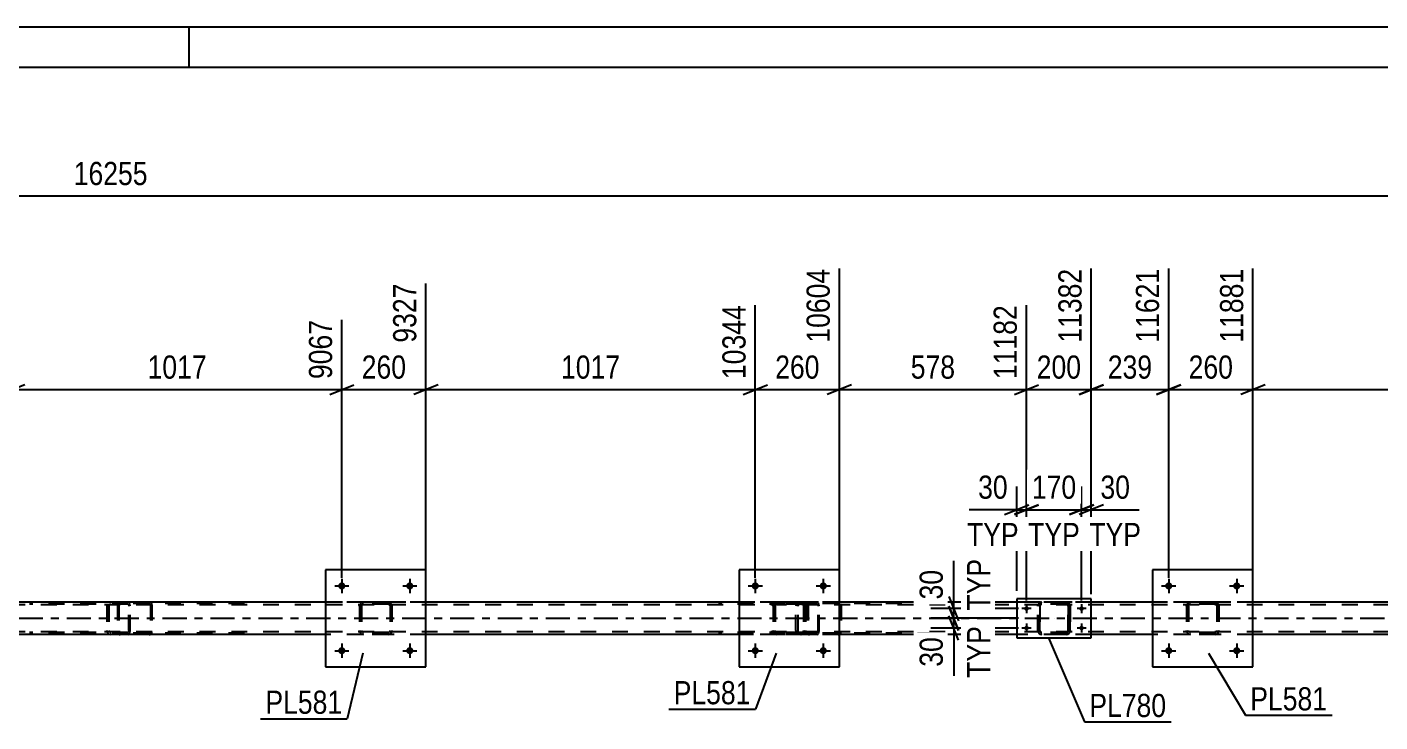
# Model space of a CAD drawing. Header units: millimetres. Extents: x -86 to 755, y -411 to 183.
# Drawn here: x 314.9 to 482, y 96.9 to 182.7 of the extents above; entities that cross this region are included whole.
import ezdxf

# ---------------------------------------------------------------- set-up
doc = ezdxf.new("R2010")
doc.units = ezdxf.units.MM
doc.linetypes.add('DXK_LINE_DOT2', pattern=[3.9198, 1.9599, -1.9599])
doc.linetypes.add('DXK_LINE_DOT3', pattern=[5.9187, 2.979, -0.9799, 0.9799, -0.9799])
doc.styles.add('Arial Narrow', font='ARIALN.TTF', dxfattribs={"height": 0.2})

# ---------------------------------------------------------------- blocks, each defined once
blk = doc.blocks.new('Unknown-814409269-1133')
at = {"color": 5, "linetype": 'Continuous'}
for p, q in [((754.89, 182.74), (-86.11, 182.74)), ((334.89, 177.74), (334.89, 182.74)), ((749.89, 177.74), (-81.11, 177.74))]:
    blk.add_line(p, q, dxfattribs=at)
blk = doc.blocks.new('Part-814409269-2536 - 2401')
at = {"color": 2, "linetype": 'Continuous'}
for p, q in [((415.23, 115.69), (402.83, 115.69)), ((402.83, 115.69), (402.83, 103.69)), ((415.23, 103.69), (415.23, 115.69)), ((402.83, 103.69), (415.23, 103.69))]:
    blk.add_line(p, q, dxfattribs=at)
blk = doc.blocks.new('Part-814409269-2537 - 2401')
at = {"color": 7, "linetype": 'DXK_LINE_DOT2'}
for p, q in [((407.03, 111.21), (407.07, 111.39)), ((407.07, 111.39), (407.03, 111.21)), ((407.03, 111.21), (407.03, 108.17)), ((407.27, 111.21), (407.29, 111.3)), ((407.27, 111.21), (407.27, 108.17)), ((407.29, 111.3), (407.34, 111.38)), ((407.33, 111.65), (407.51, 111.69)), ((407.51, 111.69), (407.33, 111.65)), ((407.34, 111.38), (407.42, 111.43)), ((407.42, 111.43), (407.51, 111.45)), ((410.55, 111.69), (407.51, 111.69)), ((410.55, 111.45), (407.51, 111.45)), ((410.55, 111.69), (410.73, 111.65)), ((410.73, 111.65), (410.55, 111.69)), ((410.55, 111.45), (410.64, 111.43)), ((410.64, 111.43), (410.72, 111.38)), ((410.72, 111.38), (410.77, 111.3)), ((410.77, 111.3), (410.79, 111.21)), ((410.79, 111.21), (410.79, 108.17)), ((410.99, 111.39), (411.03, 111.21)), ((411.03, 111.21), (410.99, 111.39)), ((411.03, 111.21), (411.03, 108.17)), ((407.07, 107.99), (407.03, 108.17)), ((407.03, 108.17), (407.07, 107.99)), ((407.29, 108.08), (407.27, 108.17)), ((407.34, 108), (407.29, 108.08)), ((407.51, 107.69), (407.33, 107.73)), ((407.33, 107.73), (407.51, 107.69)), ((407.42, 107.95), (407.34, 108)), ((407.51, 107.93), (407.42, 107.95)), ((410.55, 107.93), (407.51, 107.93)), ((410.55, 107.69), (407.51, 107.69)), ((410.64, 107.95), (410.55, 107.93)), ((410.73, 107.73), (410.55, 107.69)), ((410.55, 107.69), (410.73, 107.73)), ((410.72, 108), (410.64, 107.95)), ((410.77, 108.08), (410.72, 108)), ((410.79, 108.17), (410.77, 108.08)), ((411.03, 108.17), (410.99, 107.99)), ((410.99, 107.99), (411.03, 108.17))]:
    blk.add_line(p, q, dxfattribs=at)
at = {"color": 7, "linetype": 'DXK_LINE_DOT3'}
blk.add_line((409.03, 109.69), (409.03, 109.69), dxfattribs=at)
at = {"color": 7, "linetype": 'DXK_LINE_DOT2'}
for centre, start, end in [((407.51, 111.21), 112.5, 157.5), ((407.51, 111.21), 112.5, 157.5), ((410.55, 111.21), 22.5, 67.5), ((410.55, 111.21), 22.5, 67.5), ((407.51, 108.17), 202.5, 247.5), ((407.51, 108.17), 202.5, 247.5), ((410.55, 108.17), 292.5, 337.5), ((410.55, 108.17), 292.5, 337.5)]:
    blk.add_arc(centre, 0.48, start, end, dxfattribs=at)
blk = doc.blocks.new('Part-814409269-2633 - 2401')
at = {"color": 7, "linetype": 'DXK_LINE_DOT2'}
for p, q in [((327.32, 111.69), (315.16, 111.69)), ((327.32, 111.45), (315.16, 111.45)), ((324.75, 111.35), (324.72, 111.21)), ((324.72, 111.21), (324.72, 108.17)), ((324.76, 111.39), (324.75, 111.35)), ((324.98, 111.21), (324.99, 111.3)), ((324.98, 111.21), (324.98, 108.17)), ((324.99, 111.3), (325.05, 111.38)), ((325.23, 111.69), (325.03, 111.65)), ((325.05, 111.38), (325.13, 111.43)), ((325.13, 111.43), (325.23, 111.45)), ((326.04, 111.69), (326.04, 111.45)), ((327.42, 111.65), (327.32, 111.69)), ((327.32, 111.45), (327.37, 111.43)), ((327.37, 111.43), (327.41, 111.38)), ((327.41, 111.38), (327.44, 111.3)), ((327.51, 111.55), (327.42, 111.65)), ((327.44, 111.3), (327.45, 111.21)), ((327.45, 108.17), (327.45, 111.21)), ((327.57, 111.39), (327.51, 111.55)), ((327.59, 111.21), (327.57, 111.39)), ((327.59, 108.17), (327.59, 111.21)), ((327.32, 107.93), (315.16, 107.93)), ((327.32, 107.69), (315.16, 107.69)), ((324.72, 108.17), (324.74, 108.09)), ((324.74, 108.09), (324.76, 107.99)), ((324.99, 108.08), (324.98, 108.17)), ((325.05, 108), (324.99, 108.08)), ((325.03, 107.73), (325.23, 107.69)), ((325.13, 107.95), (325.05, 108)), ((325.23, 107.93), (325.13, 107.95)), ((326.04, 107.69), (326.04, 107.93)), ((327.37, 107.95), (327.32, 107.93)), ((327.32, 107.69), (327.42, 107.73)), ((327.41, 108), (327.37, 107.95)), ((327.44, 108.08), (327.41, 108)), ((327.42, 107.73), (327.51, 107.83)), ((327.45, 108.17), (327.44, 108.08)), ((327.51, 107.83), (327.57, 107.99)), ((327.57, 107.99), (327.59, 108.17))]:
    blk.add_line(p, q, dxfattribs=at)
blk.add_arc((325.21, 108.19), 0.492, 203.8494, 248.8059, dxfattribs=at)
blk = doc.blocks.new('Bolt-814409269-2441 - 2401')
at = {"linetype": 'Continuous'}
for points in [[(456.35, 105.69, -1), (455.47, 105.69, -1)], [(464.75, 105.69, -1), (463.87, 105.69, -1)]]:
    blk.add_hatch(color=1, dxfattribs=at).paths.add_polyline_path(points)
at = {"color": 1, "linetype": 'Continuous'}
for p, q in [((455.03, 105.69), (456.79, 105.69)), ((455.91, 106.57), (455.91, 104.81)), ((463.43, 105.69), (465.19, 105.69)), ((464.31, 106.57), (464.31, 104.81))]:
    blk.add_line(p, q, dxfattribs=at)
blk = doc.blocks.new('Bolt-814409269-2442 - 2401')
at = {"linetype": 'Continuous'}
for points in [[(354.19, 113.69, -1), (353.31, 113.69, -1)], [(362.59, 113.69, -1), (361.71, 113.69, -1)]]:
    blk.add_hatch(color=1, dxfattribs=at).paths.add_polyline_path(points)
at = {"color": 1, "linetype": 'Continuous'}
for p, q in [((352.87, 113.69), (354.63, 113.69)), ((353.75, 114.57), (353.75, 112.81)), ((361.27, 113.69), (363.03, 113.69)), ((362.15, 114.57), (362.15, 112.81))]:
    blk.add_line(p, q, dxfattribs=at)
blk = doc.blocks.new('Bolt-814409269-2443 - 2401')
at = {"linetype": 'Continuous'}
for points in [[(354.19, 105.69, -1), (353.31, 105.69, -1)], [(362.59, 105.69, -1), (361.71, 105.69, -1)]]:
    blk.add_hatch(color=1, dxfattribs=at).paths.add_polyline_path(points)
at = {"color": 1, "linetype": 'Continuous'}
for p, q in [((352.87, 105.69), (354.63, 105.69)), ((353.75, 106.57), (353.75, 104.81)), ((361.27, 105.69), (363.03, 105.69)), ((362.15, 106.57), (362.15, 104.81))]:
    blk.add_line(p, q, dxfattribs=at)
blk = doc.blocks.new('Part-814409269-2583 - 2401')
at = {"color": 7, "linetype": 'DXK_LINE_DOT2'}
for p, q in [((411.2, 111.49), (411.18, 111.37)), ((411.18, 111.37), (411.18, 108.01)), ((411.35, 111.37), (411.36, 111.43)), ((411.35, 111.37), (411.35, 108.01)), ((411.36, 111.43), (411.4, 111.48)), ((411.52, 111.69), (411.39, 111.67)), ((411.4, 111.48), (411.45, 111.52)), ((411.45, 111.52), (411.52, 111.53)), ((426.85, 111.69), (411.52, 111.69)), ((426.85, 111.53), (411.52, 111.53)), ((415.22, 111.67), (415.09, 111.69)), ((415.09, 111.53), (415.16, 111.52)), ((415.16, 111.52), (415.21, 111.48)), ((415.21, 111.48), (415.25, 111.43)), ((415.25, 111.43), (415.26, 111.37)), ((415.26, 111.37), (415.26, 108.01)), ((415.43, 111.37), (415.41, 111.49)), ((415.43, 111.37), (415.43, 108.01)), ((411.18, 108.01), (411.2, 107.89)), ((411.36, 107.95), (411.35, 108.01)), ((411.4, 107.9), (411.36, 107.95)), ((411.39, 107.71), (411.52, 107.69)), ((411.45, 107.86), (411.4, 107.9)), ((411.52, 107.85), (411.45, 107.86)), ((426.85, 107.85), (411.52, 107.85)), ((426.85, 107.69), (411.52, 107.69)), ((415.16, 107.86), (415.09, 107.85)), ((415.09, 107.69), (415.22, 107.71)), ((415.21, 107.9), (415.16, 107.86)), ((415.25, 107.95), (415.21, 107.9)), ((415.26, 108.01), (415.25, 107.95)), ((415.41, 107.89), (415.43, 108.01))]:
    blk.add_line(p, q, dxfattribs=at)
for centre, start, end in [((411.5, 111.36), 110.7583, 155.68), ((411.5, 108.02), 204.32, 249.2417), ((415.11, 108.02), 290.7583, 335.68)]:
    blk.add_arc(centre, 0.331, start, end, dxfattribs=at)
blk = doc.blocks.new('Bolt-814409269-2458 - 2401')
at = {"linetype": 'Continuous'}
for points in [[(405.27, 113.69, -1), (404.39, 113.69, -1)], [(413.67, 113.69, -1), (412.79, 113.69, -1)]]:
    blk.add_hatch(color=1, dxfattribs=at).paths.add_polyline_path(points)
at = {"color": 1, "linetype": 'Continuous'}
for p, q in [((403.95, 113.69), (405.71, 113.69)), ((404.83, 114.57), (404.83, 112.81)), ((412.35, 113.69), (414.11, 113.69)), ((413.23, 114.57), (413.23, 112.81))]:
    blk.add_line(p, q, dxfattribs=at)
blk = doc.blocks.new('Bolt-814409269-2459 - 2401')
at = {"linetype": 'Continuous'}
for points in [[(405.27, 105.69, -1), (404.39, 105.69, -1)], [(413.67, 105.69, -1), (412.79, 105.69, -1)]]:
    blk.add_hatch(color=1, dxfattribs=at).paths.add_polyline_path(points)
at = {"color": 1, "linetype": 'Continuous'}
for p, q in [((403.95, 105.69), (405.71, 105.69)), ((404.83, 106.57), (404.83, 104.81)), ((412.35, 105.69), (414.11, 105.69)), ((413.23, 106.57), (413.23, 104.81))]:
    blk.add_line(p, q, dxfattribs=at)
blk = doc.blocks.new('Bolt-814409269-2460 - 2401')
at = {"linetype": 'Continuous'}
for points in [[(456.35, 113.69, -1), (455.47, 113.69, -1)], [(464.75, 113.69, -1), (463.87, 113.69, -1)]]:
    blk.add_hatch(color=1, dxfattribs=at).paths.add_polyline_path(points)
at = {"color": 1, "linetype": 'Continuous'}
for p, q in [((455.03, 113.69), (456.79, 113.69)), ((455.91, 114.57), (455.91, 112.81)), ((463.43, 113.69), (465.19, 113.69)), ((464.31, 114.57), (464.31, 112.81))]:
    blk.add_line(p, q, dxfattribs=at)
blk = doc.blocks.new('Part-814409269-2542 - 2401')
at = {"color": 2, "linetype": 'Continuous'}
for p, q in [((364.15, 115.69), (351.75, 115.69)), ((351.75, 115.69), (351.75, 103.69)), ((364.15, 103.69), (364.15, 115.69)), ((351.75, 103.69), (364.15, 103.69))]:
    blk.add_line(p, q, dxfattribs=at)
blk = doc.blocks.new('Part-814409269-2543 - 2401')
at = {"color": 7, "linetype": 'DXK_LINE_DOT2'}
for p, q in [((355.95, 111.21), (355.99, 111.39)), ((355.99, 111.39), (355.95, 111.21)), ((355.95, 111.21), (355.95, 108.17)), ((356.19, 111.21), (356.21, 111.3)), ((356.19, 111.21), (356.19, 108.17)), ((356.21, 111.3), (356.26, 111.38)), ((356.25, 111.65), (356.43, 111.69)), ((356.43, 111.69), (356.25, 111.65)), ((356.26, 111.38), (356.34, 111.43)), ((356.34, 111.43), (356.43, 111.45)), ((359.47, 111.69), (356.43, 111.69)), ((359.47, 111.45), (356.43, 111.45)), ((359.47, 111.69), (359.65, 111.65)), ((359.65, 111.65), (359.47, 111.69)), ((359.47, 111.45), (359.56, 111.43)), ((359.56, 111.43), (359.64, 111.38)), ((359.64, 111.38), (359.69, 111.3)), ((359.69, 111.3), (359.71, 111.21)), ((359.71, 111.21), (359.71, 108.17)), ((359.91, 111.39), (359.95, 111.21)), ((359.95, 111.21), (359.91, 111.39)), ((359.95, 111.21), (359.95, 108.17)), ((355.99, 107.99), (355.95, 108.17)), ((355.95, 108.17), (355.99, 107.99)), ((356.21, 108.08), (356.19, 108.17)), ((356.26, 108), (356.21, 108.08)), ((356.43, 107.69), (356.25, 107.73)), ((356.25, 107.73), (356.43, 107.69)), ((356.34, 107.95), (356.26, 108)), ((356.43, 107.93), (356.34, 107.95)), ((359.47, 107.93), (356.43, 107.93)), ((359.47, 107.69), (356.43, 107.69)), ((359.56, 107.95), (359.47, 107.93)), ((359.65, 107.73), (359.47, 107.69)), ((359.47, 107.69), (359.65, 107.73)), ((359.64, 108), (359.56, 107.95)), ((359.69, 108.08), (359.64, 108)), ((359.71, 108.17), (359.69, 108.08)), ((359.95, 108.17), (359.91, 107.99)), ((359.91, 107.99), (359.95, 108.17))]:
    blk.add_line(p, q, dxfattribs=at)
at = {"color": 7, "linetype": 'DXK_LINE_DOT3'}
blk.add_line((357.95, 109.69), (357.95, 109.69), dxfattribs=at)
at = {"color": 7, "linetype": 'DXK_LINE_DOT2'}
for centre, start, end in [((356.43, 111.21), 112.5, 157.5), ((356.43, 111.21), 112.5, 157.5), ((359.47, 111.21), 22.5, 67.5), ((359.47, 111.21), 22.5, 67.5), ((356.43, 108.17), 202.5, 247.5), ((356.43, 108.17), 202.5, 247.5), ((359.47, 108.17), 292.5, 337.5), ((359.47, 108.17), 292.5, 337.5)]:
    blk.add_arc(centre, 0.48, start, end, dxfattribs=at)
blk = doc.blocks.new('Part-814409269-2501 - 2401')
at = {"color": 2, "linetype": 'Continuous'}
for p, q in [((446.34, 112.09), (437.14, 112.09)), ((437.14, 112.09), (437.14, 107.29)), ((446.34, 107.29), (446.34, 112.09)), ((437.14, 107.29), (446.34, 107.29))]:
    blk.add_line(p, q, dxfattribs=at)
blk = doc.blocks.new('Part-814409269-2502 - 2401')
at = {"color": 7, "linetype": 'DXK_LINE_DOT2'}
for p, q in [((439.74, 111.21), (439.78, 111.39)), ((439.78, 111.39), (439.74, 111.21)), ((439.74, 108.17), (439.74, 111.21)), ((439.74, 111.21), (439.74, 111.21)), ((439.74, 108.17), (439.74, 111.21)), ((439.98, 111.21), (440, 111.3)), ((440, 111.3), (439.98, 111.21)), ((439.98, 108.17), (439.98, 111.21)), ((439.98, 111.21), (439.98, 111.21)), ((439.98, 111.21), (439.98, 108.17)), ((440, 111.3), (440.05, 111.38)), ((440.05, 111.38), (440, 111.3)), ((440.04, 111.65), (440.22, 111.69)), ((440.22, 111.69), (440.04, 111.65)), ((440.05, 111.38), (440.13, 111.43)), ((440.13, 111.43), (440.05, 111.38)), ((440.13, 111.43), (440.22, 111.45)), ((440.22, 111.45), (440.13, 111.43)), ((443.26, 111.69), (440.22, 111.69)), ((443.26, 111.45), (440.22, 111.45)), ((443.26, 111.69), (443.45, 111.65)), ((443.45, 111.65), (443.26, 111.69)), ((443.26, 111.45), (443.35, 111.43)), ((443.35, 111.43), (443.26, 111.45)), ((443.35, 111.43), (443.43, 111.38)), ((443.43, 111.38), (443.35, 111.43)), ((443.43, 111.38), (443.48, 111.3)), ((443.48, 111.3), (443.43, 111.38)), ((443.48, 111.3), (443.5, 111.21)), ((443.5, 111.21), (443.48, 111.3)), ((443.5, 108.17), (443.5, 111.21)), ((443.5, 111.21), (443.5, 111.21)), ((443.5, 111.21), (443.5, 108.17)), ((443.71, 111.39), (443.74, 111.21)), ((443.74, 111.21), (443.71, 111.39)), ((443.74, 108.17), (443.74, 111.21)), ((443.74, 111.21), (443.74, 111.21)), ((443.74, 111.21), (443.74, 108.17)), ((439.74, 108.17), (439.74, 108.17)), ((439.78, 107.99), (439.74, 108.17)), ((439.74, 108.17), (439.78, 107.99)), ((439.98, 108.17), (439.98, 108.17)), ((440, 108.08), (439.98, 108.17)), ((439.98, 108.17), (440, 108.08)), ((440.05, 108), (440, 108.08)), ((440, 108.08), (440.05, 108)), ((440.22, 107.69), (440.04, 107.73)), ((440.04, 107.73), (440.22, 107.69)), ((440.13, 107.95), (440.05, 108)), ((440.05, 108), (440.13, 107.95)), ((440.22, 107.93), (440.13, 107.95)), ((440.13, 107.95), (440.22, 107.93)), ((443.26, 107.93), (440.22, 107.93)), ((443.26, 107.69), (440.22, 107.69)), ((443.35, 107.95), (443.26, 107.93)), ((443.26, 107.93), (443.35, 107.95)), ((443.45, 107.73), (443.26, 107.69)), ((443.26, 107.69), (443.45, 107.73)), ((443.43, 108), (443.35, 107.95)), ((443.35, 107.95), (443.43, 108)), ((443.48, 108.08), (443.43, 108)), ((443.43, 108), (443.48, 108.08)), ((443.5, 108.17), (443.48, 108.08)), ((443.48, 108.08), (443.5, 108.17)), ((443.5, 108.17), (443.5, 108.17)), ((443.74, 108.17), (443.71, 107.99)), ((443.71, 107.99), (443.74, 108.17)), ((443.74, 108.17), (443.74, 108.17))]:
    blk.add_line(p, q, dxfattribs=at)
at = {"color": 7, "linetype": 'DXK_LINE_DOT3'}
blk.add_line((441.74, 109.69), (441.74, 109.69), dxfattribs=at)
at = {"color": 7, "linetype": 'DXK_LINE_DOT2'}
for centre, start, end in [((440.22, 111.21), 112.5, 157.5), ((440.22, 111.21), 112.5, 157.5), ((443.26, 111.21), 22.5, 67.5), ((443.26, 111.21), 22.5, 67.5), ((440.22, 108.17), 202.5, 247.5), ((440.22, 108.17), 202.5, 247.5), ((443.26, 108.17), 292.5, 337.5), ((443.26, 108.17), 292.5, 337.5)]:
    blk.add_arc(centre, 0.48, start, end, dxfattribs=at)
blk = doc.blocks.new('Part-814409269-2573 - 2401')
at = {"color": 7, "linetype": 'DXK_LINE_DOT2'}
for p, q in [((639.97, 111.37), (35.67, 111.37)), ((639.97, 111.69), (59.78, 111.69)), ((364.15, 111.69), (351.75, 111.69)), ((415.23, 111.69), (402.83, 111.69)), ((446.34, 111.69), (437.14, 111.69)), ((466.31, 111.69), (453.91, 111.69)), ((639.97, 108.01), (35.67, 108.01)), ((364.15, 107.69), (351.75, 107.69)), ((415.23, 107.69), (402.83, 107.69)), ((446.34, 107.69), (437.14, 107.69)), ((466.31, 107.69), (453.91, 107.69))]:
    blk.add_line(p, q, dxfattribs=at)
at = {"color": 2, "linetype": 'Continuous'}
for p, q in [((351.75, 111.69), (313.07, 111.69)), ((402.83, 111.69), (364.15, 111.69)), ((437.14, 111.69), (415.23, 111.69)), ((453.91, 111.69), (446.34, 111.69)), ((504.99, 111.69), (466.31, 111.69)), ((351.75, 107.69), (313.07, 107.69)), ((402.83, 107.69), (364.15, 107.69)), ((437.14, 107.69), (415.23, 107.69)), ((453.91, 107.69), (446.34, 107.69)), ((504.99, 107.69), (466.31, 107.69))]:
    blk.add_line(p, q, dxfattribs=at)
at = {"color": 7, "linetype": 'DXK_LINE_DOT3'}
blk.add_line((35.67, 109.69), (639.97, 109.69), dxfattribs=at)
blk = doc.blocks.new('Bolt-814409269-2614 - 2401')
at = {"linetype": 'Continuous'}
for points in [[(438.34, 110.61, -1), (438.34, 111.17, -1)], [(445.14, 110.61, -1), (445.14, 111.17, -1)], [(438.34, 108.21, -1), (438.34, 108.77, -1)], [(445.14, 108.21, -1), (445.14, 108.77, -1)]]:
    blk.add_hatch(color=1, dxfattribs=at).paths.add_polyline_path(points)
at = {"color": 1, "linetype": 'Continuous'}
for p, q in [((438.9, 110.89), (437.78, 110.89)), ((438.34, 111.45), (438.34, 110.33)), ((445.7, 110.89), (444.58, 110.89)), ((445.14, 111.45), (445.14, 110.33)), ((438.34, 109.05), (438.34, 107.93)), ((445.14, 109.05), (445.14, 107.93)), ((438.9, 108.49), (437.78, 108.49)), ((445.7, 108.49), (444.58, 108.49))]:
    blk.add_line(p, q, dxfattribs=at)
blk = doc.blocks.new('Part-814409269-2629 - 2401')
at = {"color": 2, "linetype": 'Continuous'}
for p, q in [((466.31, 115.69), (453.91, 115.69)), ((453.91, 115.69), (453.91, 103.69)), ((466.31, 103.69), (466.31, 115.69)), ((453.91, 103.69), (466.31, 103.69))]:
    blk.add_line(p, q, dxfattribs=at)
blk = doc.blocks.new('Part-814409269-2630 - 2401')
at = {"color": 7, "linetype": 'DXK_LINE_DOT2'}
for p, q in [((458.11, 111.21), (458.15, 111.39)), ((458.15, 111.39), (458.11, 111.21)), ((458.11, 111.21), (458.11, 108.17)), ((458.35, 111.21), (458.37, 111.3)), ((458.35, 111.21), (458.35, 108.17)), ((458.37, 111.3), (458.42, 111.38)), ((458.41, 111.65), (458.59, 111.69)), ((458.59, 111.69), (458.41, 111.65)), ((458.42, 111.38), (458.5, 111.43)), ((458.5, 111.43), (458.59, 111.45)), ((461.63, 111.69), (458.59, 111.69)), ((461.63, 111.45), (458.59, 111.45)), ((461.63, 111.69), (461.81, 111.65)), ((461.81, 111.65), (461.63, 111.69)), ((461.63, 111.45), (461.72, 111.43)), ((461.72, 111.43), (461.8, 111.38)), ((461.8, 111.38), (461.85, 111.3)), ((461.85, 111.3), (461.87, 111.21)), ((461.87, 111.21), (461.87, 108.17)), ((462.07, 111.39), (462.11, 111.21)), ((462.11, 111.21), (462.07, 111.39)), ((462.11, 111.21), (462.11, 108.17)), ((458.15, 107.99), (458.11, 108.17)), ((458.11, 108.17), (458.15, 107.99)), ((458.37, 108.08), (458.35, 108.17)), ((458.42, 108), (458.37, 108.08)), ((458.59, 107.69), (458.41, 107.73)), ((458.41, 107.73), (458.59, 107.69)), ((458.5, 107.95), (458.42, 108)), ((458.59, 107.93), (458.5, 107.95)), ((461.63, 107.93), (458.59, 107.93)), ((461.63, 107.69), (458.59, 107.69)), ((461.72, 107.95), (461.63, 107.93)), ((461.81, 107.73), (461.63, 107.69)), ((461.63, 107.69), (461.81, 107.73)), ((461.8, 108), (461.72, 107.95)), ((461.85, 108.08), (461.8, 108)), ((461.87, 108.17), (461.85, 108.08)), ((462.11, 108.17), (462.07, 107.99)), ((462.07, 107.99), (462.11, 108.17))]:
    blk.add_line(p, q, dxfattribs=at)
at = {"color": 7, "linetype": 'DXK_LINE_DOT3'}
blk.add_line((460.11, 109.69), (460.11, 109.69), dxfattribs=at)
at = {"color": 7, "linetype": 'DXK_LINE_DOT2'}
for centre, start, end in [((458.59, 111.21), 112.5, 157.5), ((458.59, 111.21), 112.5, 157.5), ((461.63, 111.21), 22.5, 67.5), ((461.63, 111.21), 22.5, 67.5), ((458.59, 108.17), 202.5, 247.5), ((458.59, 108.17), 202.5, 247.5), ((461.63, 108.17), 292.5, 337.5), ((461.63, 108.17), 292.5, 337.5)]:
    blk.add_arc(centre, 0.48, start, end, dxfattribs=at)
blk = doc.blocks.new('Part-814409269-2632 - 2401')
at = {"color": 7, "linetype": 'DXK_LINE_DOT2'}
for p, q in [((412.45, 111.69), (400.3, 111.69)), ((412.45, 111.45), (400.3, 111.45)), ((409.89, 111.35), (409.86, 111.21)), ((409.86, 108.17), (409.86, 111.21)), ((409.9, 111.39), (409.89, 111.35)), ((410.11, 111.21), (410.13, 111.3)), ((410.11, 108.17), (410.11, 111.21)), ((410.13, 111.3), (410.18, 111.38)), ((410.36, 111.69), (410.17, 111.65)), ((410.18, 111.38), (410.26, 111.43)), ((410.26, 111.43), (410.36, 111.45)), ((411.18, 111.69), (411.18, 111.45)), ((412.56, 111.65), (412.45, 111.69)), ((412.45, 111.45), (412.5, 111.43)), ((412.5, 111.43), (412.55, 111.38)), ((412.55, 111.38), (412.58, 111.3)), ((412.64, 111.55), (412.56, 111.65)), ((412.58, 111.3), (412.59, 111.21)), ((412.59, 108.17), (412.59, 111.21)), ((412.7, 111.39), (412.64, 111.55)), ((412.72, 111.21), (412.7, 111.39)), ((412.72, 108.17), (412.72, 111.21)), ((412.45, 107.93), (400.3, 107.93)), ((412.45, 107.69), (400.3, 107.69)), ((409.86, 108.17), (409.9, 107.99)), ((410.13, 108.08), (410.11, 108.17)), ((410.18, 108), (410.13, 108.08)), ((410.17, 107.73), (410.36, 107.69)), ((410.26, 107.95), (410.18, 108)), ((410.36, 107.93), (410.26, 107.95)), ((411.18, 107.69), (411.18, 107.93)), ((412.5, 107.95), (412.45, 107.93)), ((412.45, 107.69), (412.56, 107.73)), ((412.55, 108), (412.5, 107.95)), ((412.58, 108.08), (412.55, 108)), ((412.56, 107.73), (412.64, 107.83)), ((412.59, 108.17), (412.58, 108.08)), ((412.64, 107.83), (412.7, 107.99)), ((412.7, 107.99), (412.72, 108.17))]:
    blk.add_line(p, q, dxfattribs=at)
for centre, start, end in [((410.35, 111.19), 111.1941, 156.1506), ((410.35, 108.19), 203.8494, 248.8059)]:
    blk.add_arc(centre, 0.492, start, end, dxfattribs=at)
blk = doc.blocks.new('Part-814409269-2652 - 2401')
at = {"color": 7, "linetype": 'DXK_LINE_DOT2'}
for p, q in [((326.07, 111.49), (326.04, 111.37)), ((326.04, 111.37), (326.04, 108.01)), ((326.21, 111.37), (326.22, 111.43)), ((326.21, 111.37), (326.21, 108.01)), ((326.22, 111.43), (326.26, 111.48)), ((326.38, 111.69), (326.25, 111.67)), ((326.26, 111.48), (326.29, 111.5)), ((326.29, 111.5), (326.32, 111.52)), ((326.32, 111.52), (326.38, 111.53)), ((341.71, 111.69), (326.38, 111.69)), ((341.71, 111.53), (326.38, 111.53)), ((330.09, 111.67), (329.96, 111.69)), ((329.96, 111.53), (330.02, 111.52)), ((330.02, 111.52), (330.08, 111.48)), ((330.08, 111.48), (330.12, 111.43)), ((330.12, 111.43), (330.13, 111.37)), ((330.13, 111.37), (330.13, 108.01)), ((330.3, 111.37), (330.27, 111.49)), ((330.3, 111.37), (330.3, 108.01)), ((326.04, 108.01), (326.07, 107.89)), ((326.22, 107.95), (326.21, 108.01)), ((326.26, 107.9), (326.22, 107.95)), ((326.25, 107.71), (326.38, 107.69)), ((326.26, 107.9), (326.29, 107.88)), ((326.29, 107.88), (326.32, 107.86)), ((326.32, 107.86), (326.38, 107.85)), ((341.71, 107.85), (326.38, 107.85)), ((341.71, 107.69), (326.38, 107.69)), ((330.02, 107.86), (329.96, 107.85)), ((329.96, 107.69), (330.09, 107.71)), ((330.08, 107.9), (330.02, 107.86)), ((330.12, 107.95), (330.08, 107.9)), ((330.13, 108.01), (330.12, 107.95)), ((330.27, 107.89), (330.3, 108.01))]:
    blk.add_line(p, q, dxfattribs=at)
for centre, start, end in [((329.97, 111.36), 24.32, 69.2417), ((326.37, 108.02), 204.32, 249.2417), ((329.97, 108.02), 290.7583, 335.68)]:
    blk.add_arc(centre, 0.331, start, end, dxfattribs=at)
blk = doc.blocks.new('StraightDimension-814409269-3457 - 2401')
at = {"color": 7, "linetype": 'Continuous'}
blk.add_line((9.8, 161.87), (640.61, 161.87), dxfattribs=at)
at = {"color": 0}
blk.add_wipeout([(330.37, 162.62), (330.37, 166.82), (320.03, 166.82), (320.03, 162.62)], dxfattribs=at)
at = {"color": 3, "style": 'Arial Narrow'}
blk.add_text('16255', height=2.863, dxfattribs=at).set_placement((320.63, 163.22))
blk = doc.blocks.new('StraightDimension-814409269-15132 - 2401')
at = {"color": 7, "linetype": 'Continuous'}
for p, q in [((437.14, 113.09), (437.14, 125.96)), ((438.34, 111.89), (438.34, 125.96)), ((435.64, 122.51), (438.64, 123.71)), ((439.84, 123.71), (436.84, 122.51)), ((437.14, 123.11), (438.34, 123.11))]:
    blk.add_line(p, q, dxfattribs=at)
at = {"color": 0}
blk.add_wipeout([(436.62, 123.86), (436.62, 128.06), (431.76, 128.06), (431.76, 123.86)], dxfattribs=at)
at = {"color": 0, "linetype": 'Continuous'}
blk.add_wipeout([(437.98, 118.01), (437.98, 122.21), (430.39, 122.21), (430.39, 118.01)], dxfattribs=at)
at = {"color": 7, "linetype": 'Continuous'}
blk.add_line((437.14, 123.11), (431.24, 123.11), dxfattribs=at)
blk.add_line((437.14, 123.11), (431.24, 123.11), dxfattribs=at)
at = {"color": 3, "style": 'Arial Narrow'}
blk.add_text('30', height=2.863, dxfattribs=at).set_placement((432.36, 124.46))
at = {"color": 3, "linetype": 'Continuous', "style": 'Arial Narrow'}
blk.add_text('TYP', height=2.863, dxfattribs=at).set_placement((430.99, 118.61))
blk = doc.blocks.new('StraightDimension-814409269-15104 - 2401')
at = {"color": 7, "linetype": 'Continuous'}
for p, q in [((428.75, 112.39), (429.95, 109.39)), ((437.34, 110.89), (426.5, 110.89)), ((429.95, 108.19), (428.75, 111.19)), ((429.35, 109.69), (429.35, 110.89)), ((437.34, 109.69), (426.5, 109.69))]:
    blk.add_line(p, q, dxfattribs=at)
at = {"color": 0, "linetype": 'Continuous'}
blk.add_wipeout([(434.45, 117.64), (430.25, 117.64), (430.25, 110.05), (434.45, 110.05)], dxfattribs=at)
at = {"color": 0}
blk.add_wipeout([(428.6, 116.27), (424.4, 116.27), (424.4, 111.42), (428.6, 111.42)], dxfattribs=at)
at = {"color": 7, "linetype": 'Continuous'}
blk.add_line((429.35, 110.89), (429.35, 116.8), dxfattribs=at)
blk.add_line((429.35, 110.89), (429.35, 116.8), dxfattribs=at)
at = {"color": 3, "style": 'Arial Narrow'}
blk.add_text('30', height=2.863, rotation=90.0002, dxfattribs=at).set_placement((428, 112.02))
at = {"color": 3, "linetype": 'Continuous', "style": 'Arial Narrow'}
blk.add_text('TYP', height=2.863, rotation=90.0002, dxfattribs=at).set_placement((433.85, 110.65))
blk = doc.blocks.new('StraightDimension-814409269-11796 - 2401')
at = {"color": 7, "linetype": 'Continuous'}
for p, q in [((466.31, 112.69), (466.31, 152.9)), ((506.99, 114.69), (506.99, 148.4)), ((467.81, 138.55), (464.81, 137.35)), ((466.31, 137.95), (506.99, 137.95)), ((505.49, 137.35), (508.49, 138.55))]:
    blk.add_line(p, q, dxfattribs=at)
at = {"color": 0, "linetype": 'Continuous'}
blk.add_wipeout([(506.39, 149), (502.19, 149), (502.19, 138.65), (506.39, 138.65)], dxfattribs=at)
at = {"color": 0}
blk.add_wipeout([(490.91, 138.7), (490.91, 142.9), (482.39, 142.9), (482.39, 138.7)], dxfattribs=at)
at = {"color": 3, "linetype": 'Continuous', "style": 'Arial Narrow'}
blk.add_text('12898', height=2.863, rotation=90.0002, dxfattribs=at).set_placement((505.79, 139.25))
at = {"color": 3, "style": 'Arial Narrow'}
blk.add_text('1017', height=2.863, dxfattribs=at).set_placement((482.99, 139.3))
blk = doc.blocks.new('StraightDimension-814409269-11797 - 2401')
at = {"color": 7, "linetype": 'Continuous'}
for p, q in [((455.91, 114.69), (455.91, 152.9)), ((466.31, 112.69), (466.31, 152.9)), ((454.41, 137.35), (457.41, 138.55)), ((455.91, 137.95), (466.31, 137.95)), ((467.81, 138.55), (464.81, 137.35))]:
    blk.add_line(p, q, dxfattribs=at)
at = {"color": 0}
blk.add_wipeout([(464.45, 138.7), (464.45, 142.9), (457.77, 142.9), (457.77, 138.7)], dxfattribs=at)
at = {"color": 3, "style": 'Arial Narrow'}
blk.add_text('260', height=2.863, dxfattribs=at).set_placement((458.37, 139.3))
at = {"color": 0, "linetype": 'Continuous'}
blk.add_wipeout([(465.71, 153.5), (461.51, 153.5), (461.51, 143.15), (465.71, 143.15)], dxfattribs=at)
at = {"color": 3, "linetype": 'Continuous', "style": 'Arial Narrow'}
blk.add_text('11881', height=2.863, rotation=90.0002, dxfattribs=at).set_placement((465.11, 143.75))
blk = doc.blocks.new('StraightDimension-814409269-11798 - 2401')
at = {"color": 7, "linetype": 'Continuous'}
for p, q in [((446.34, 112.69), (446.34, 152.9)), ((455.91, 114.69), (455.91, 152.9)), ((444.84, 137.35), (447.84, 138.55)), ((446.34, 137.95), (455.91, 137.95)), ((457.41, 138.55), (454.41, 137.35))]:
    blk.add_line(p, q, dxfattribs=at)
at = {"color": 0}
blk.add_wipeout([(454.47, 138.7), (454.47, 142.9), (447.78, 142.9), (447.78, 138.7)], dxfattribs=at)
at = {"color": 3, "style": 'Arial Narrow'}
blk.add_text('239', height=2.863, dxfattribs=at).set_placement((448.38, 139.3))
at = {"color": 0, "linetype": 'Continuous'}
blk.add_wipeout([(455.31, 153.5), (451.11, 153.5), (451.11, 143.15), (455.31, 143.15)], dxfattribs=at)
at = {"color": 3, "linetype": 'Continuous', "style": 'Arial Narrow'}
blk.add_text('11621', height=2.863, rotation=90.0002, dxfattribs=at).set_placement((454.71, 143.75))
blk = doc.blocks.new('StraightDimension-814409269-11799 - 2401')
at = {"color": 7, "linetype": 'Continuous'}
for p, q in [((446.34, 112.69), (446.34, 152.9)), ((438.34, 111.89), (438.34, 148.4)), ((436.84, 137.35), (439.84, 138.55)), ((438.34, 137.95), (446.34, 137.95)), ((447.84, 138.55), (444.84, 137.35))]:
    blk.add_line(p, q, dxfattribs=at)
at = {"color": 0}
blk.add_wipeout([(445.68, 138.7), (445.68, 142.9), (439, 142.9), (439, 138.7)], dxfattribs=at)
at = {"color": 3, "style": 'Arial Narrow'}
blk.add_text('200', height=2.863, dxfattribs=at).set_placement((439.6, 139.3))
at = {"color": 0, "linetype": 'Continuous'}
blk.add_wipeout([(445.74, 153.5), (441.54, 153.5), (441.54, 143.15), (445.74, 143.15)], dxfattribs=at)
at = {"color": 3, "linetype": 'Continuous', "style": 'Arial Narrow'}
blk.add_text('11382', height=2.863, rotation=90.0002, dxfattribs=at).set_placement((445.14, 143.75))
blk = doc.blocks.new('StraightDimension-814409269-11800 - 2401')
at = {"color": 7, "linetype": 'Continuous'}
for p, q in [((415.23, 112.69), (415.23, 152.9)), ((438.34, 111.89), (438.34, 148.4)), ((416.73, 138.55), (413.73, 137.35)), ((415.23, 137.95), (438.34, 137.95)), ((436.84, 137.35), (439.84, 138.55))]:
    blk.add_line(p, q, dxfattribs=at)
at = {"color": 0, "linetype": 'Continuous'}
blk.add_wipeout([(437.74, 149), (433.54, 149), (433.54, 138.65), (437.74, 138.65)], dxfattribs=at)
at = {"color": 0}
blk.add_wipeout([(430.13, 138.7), (430.13, 142.9), (423.44, 142.9), (423.44, 138.7)], dxfattribs=at)
at = {"color": 3, "linetype": 'Continuous', "style": 'Arial Narrow'}
blk.add_text('11182', height=2.863, rotation=90.0002, dxfattribs=at).set_placement((437.14, 139.25))
at = {"color": 3, "style": 'Arial Narrow'}
blk.add_text('578', height=2.863, dxfattribs=at).set_placement((424.04, 139.3))
blk = doc.blocks.new('StraightDimension-814409269-11801 - 2401')
at = {"color": 7, "linetype": 'Continuous'}
for p, q in [((415.23, 112.69), (415.23, 152.9)), ((404.83, 114.69), (404.83, 148.4)), ((403.33, 137.35), (406.33, 138.55)), ((404.83, 137.95), (415.23, 137.95)), ((416.73, 138.55), (413.73, 137.35))]:
    blk.add_line(p, q, dxfattribs=at)
at = {"color": 0}
blk.add_wipeout([(413.37, 138.7), (413.37, 142.9), (406.69, 142.9), (406.69, 138.7)], dxfattribs=at)
at = {"color": 3, "style": 'Arial Narrow'}
blk.add_text('260', height=2.863, dxfattribs=at).set_placement((407.29, 139.3))
at = {"color": 0, "linetype": 'Continuous'}
blk.add_wipeout([(414.63, 153.5), (410.43, 153.5), (410.43, 143.15), (414.63, 143.15)], dxfattribs=at)
at = {"color": 3, "linetype": 'Continuous', "style": 'Arial Narrow'}
blk.add_text('10604', height=2.863, rotation=90.0002, dxfattribs=at).set_placement((414.03, 143.75))
blk = doc.blocks.new('StraightDimension-814409269-11802 - 2401')
at = {"color": 7, "linetype": 'Continuous'}
for p, q in [((364.15, 112.69), (364.15, 151.07)), ((404.83, 114.69), (404.83, 148.4)), ((365.65, 138.55), (362.65, 137.35)), ((364.15, 137.95), (404.83, 137.95)), ((403.33, 137.35), (406.33, 138.55))]:
    blk.add_line(p, q, dxfattribs=at)
at = {"color": 0, "linetype": 'Continuous'}
blk.add_wipeout([(404.23, 149), (400.03, 149), (400.03, 138.65), (404.23, 138.65)], dxfattribs=at)
at = {"color": 0}
blk.add_wipeout([(388.75, 138.7), (388.75, 142.9), (380.23, 142.9), (380.23, 138.7)], dxfattribs=at)
at = {"color": 3, "linetype": 'Continuous', "style": 'Arial Narrow'}
blk.add_text('10344', height=2.863, rotation=90.0002, dxfattribs=at).set_placement((403.63, 139.25))
at = {"color": 3, "style": 'Arial Narrow'}
blk.add_text('1017', height=2.863, dxfattribs=at).set_placement((380.83, 139.3))
blk = doc.blocks.new('StraightDimension-814409269-11803 - 2401')
at = {"color": 7, "linetype": 'Continuous'}
for p, q in [((364.15, 112.69), (364.15, 151.07)), ((353.75, 114.69), (353.75, 146.57)), ((352.25, 137.35), (355.25, 138.55)), ((353.75, 137.95), (364.15, 137.95)), ((365.65, 138.55), (362.65, 137.35))]:
    blk.add_line(p, q, dxfattribs=at)
at = {"color": 0}
blk.add_wipeout([(362.29, 138.7), (362.29, 142.9), (355.61, 142.9), (355.61, 138.7)], dxfattribs=at)
at = {"color": 3, "style": 'Arial Narrow'}
blk.add_text('260', height=2.863, dxfattribs=at).set_placement((356.21, 139.3))
at = {"color": 0, "linetype": 'Continuous'}
blk.add_wipeout([(363.55, 151.67), (359.35, 151.67), (359.35, 143.15), (363.55, 143.15)], dxfattribs=at)
at = {"color": 3, "linetype": 'Continuous', "style": 'Arial Narrow'}
blk.add_text('9327', height=2.863, rotation=90.0002, dxfattribs=at).set_placement((362.95, 143.75))
blk = doc.blocks.new('StraightDimension-814409269-11804 - 2401')
at = {"color": 7, "linetype": 'Continuous'}
for p, q in [((313.07, 112.69), (313.07, 151.07)), ((353.75, 114.69), (353.75, 146.57)), ((314.57, 138.55), (311.57, 137.35)), ((313.07, 137.95), (353.75, 137.95)), ((352.25, 137.35), (355.25, 138.55))]:
    blk.add_line(p, q, dxfattribs=at)
at = {"color": 0, "linetype": 'Continuous'}
blk.add_wipeout([(353.15, 147.17), (348.95, 147.17), (348.95, 138.65), (353.15, 138.65)], dxfattribs=at)
at = {"color": 0}
blk.add_wipeout([(337.66, 138.7), (337.66, 142.9), (329.15, 142.9), (329.15, 138.7)], dxfattribs=at)
at = {"color": 3, "linetype": 'Continuous', "style": 'Arial Narrow'}
blk.add_text('9067', height=2.863, rotation=90.0002, dxfattribs=at).set_placement((352.55, 139.25))
at = {"color": 3, "style": 'Arial Narrow'}
blk.add_text('1017', height=2.863, dxfattribs=at).set_placement((329.75, 139.3))
blk = doc.blocks.new('StraightDimension-814409269-15105 - 2401')
at = {"color": 7, "linetype": 'Continuous'}
for p, q in [((428.75, 111.19), (429.95, 108.19)), ((437.34, 109.69), (426.5, 109.69)), ((429.95, 106.99), (428.75, 109.99)), ((429.35, 108.49), (429.35, 109.69)), ((437.34, 108.49), (426.5, 108.49))]:
    blk.add_line(p, q, dxfattribs=at)
at = {"color": 0, "linetype": 'Continuous'}
blk.add_wipeout([(434.45, 109.33), (430.25, 109.33), (430.25, 101.74), (434.45, 101.74)], dxfattribs=at)
at = {"color": 0}
blk.add_wipeout([(428.6, 107.97), (424.4, 107.97), (424.4, 103.11), (428.6, 103.11)], dxfattribs=at)
at = {"color": 7, "linetype": 'Continuous'}
blk.add_line((429.35, 108.49), (429.35, 102.58), dxfattribs=at)
blk.add_line((429.35, 108.49), (429.35, 102.58), dxfattribs=at)
at = {"color": 3, "style": 'Arial Narrow'}
blk.add_text('30', height=2.863, rotation=90.0002, dxfattribs=at).set_placement((428, 103.71))
at = {"color": 3, "linetype": 'Continuous', "style": 'Arial Narrow'}
blk.add_text('TYP', height=2.863, rotation=90.0002, dxfattribs=at).set_placement((433.85, 102.34))
blk = doc.blocks.new('StraightDimension-814409269-15130 - 2401')
at = {"color": 7, "linetype": 'Continuous'}
for p, q in [((445.14, 111.89), (445.14, 125.96)), ((446.34, 113.09), (446.34, 125.96)), ((443.64, 122.51), (446.64, 123.71)), ((447.84, 123.71), (444.84, 122.51)), ((445.14, 123.11), (446.34, 123.11))]:
    blk.add_line(p, q, dxfattribs=at)
at = {"color": 0}
blk.add_wipeout([(451.72, 123.86), (451.72, 128.06), (446.87, 128.06), (446.87, 123.86)], dxfattribs=at)
at = {"color": 0, "linetype": 'Continuous'}
blk.add_wipeout([(453.09, 118.01), (453.09, 122.21), (445.5, 122.21), (445.5, 118.01)], dxfattribs=at)
at = {"color": 7, "linetype": 'Continuous'}
blk.add_line((446.34, 123.11), (452.25, 123.11), dxfattribs=at)
blk.add_line((446.34, 123.11), (452.25, 123.11), dxfattribs=at)
at = {"color": 3, "style": 'Arial Narrow'}
blk.add_text('30', height=2.863, dxfattribs=at).set_placement((447.47, 124.46))
at = {"color": 3, "linetype": 'Continuous', "style": 'Arial Narrow'}
blk.add_text('TYP', height=2.863, dxfattribs=at).set_placement((446.1, 118.61))
blk = doc.blocks.new('StraightDimension-814409269-15131 - 2401')
at = {"color": 7, "linetype": 'Continuous'}
for p, q in [((438.34, 111.89), (438.34, 125.96)), ((445.14, 111.89), (445.14, 125.96)), ((436.84, 122.51), (439.84, 123.71)), ((446.64, 123.71), (443.64, 122.51)), ((438.34, 123.11), (445.14, 123.11))]:
    blk.add_line(p, q, dxfattribs=at)
at = {"color": 0}
blk.add_wipeout([(445.08, 123.86), (445.08, 128.06), (438.4, 128.06), (438.4, 123.86)], dxfattribs=at)
at = {"color": 0, "linetype": 'Continuous'}
blk.add_wipeout([(445.54, 118.01), (445.54, 122.21), (437.95, 122.21), (437.95, 118.01)], dxfattribs=at)
at = {"color": 3, "style": 'Arial Narrow'}
blk.add_text('170', height=2.863, dxfattribs=at).set_placement((439, 124.46))
at = {"color": 3, "linetype": 'Continuous', "style": 'Arial Narrow'}
blk.add_text('TYP', height=2.863, dxfattribs=at).set_placement((438.55, 118.61))
blk = doc.blocks.new('Mark-814409269-2532 - 2401')
at = {"color": 0}
blk.add_wipeout([(404.25, 99.07), (404.25, 102.07), (394.75, 102.07), (394.75, 99.07)], dxfattribs=at)
blk.add_wipeout([(404.25, 99.07), (404.25, 102.07), (394.75, 102.07), (394.75, 99.07)], dxfattribs=at)
at = {"color": 30, "linetype": 'Continuous'}
for p in [(407.43, 105.4), (394.15, 98.47)]:
    blk.add_line(p, (404.85, 98.47), dxfattribs=at)
at = {"color": 3, "style": 'Arial Narrow'}
blk.add_text('PL581', height=2.863, dxfattribs=at).set_placement((394.75, 99.07))
blk = doc.blocks.new('Mark-814409269-2538 - 2401')
at = {"color": 0}
blk.add_wipeout([(353.82, 97.89), (353.82, 100.89), (344.31, 100.89), (344.31, 97.89)], dxfattribs=at)
blk.add_wipeout([(353.82, 97.89), (353.82, 100.89), (344.31, 100.89), (344.31, 97.89)], dxfattribs=at)
at = {"color": 30, "linetype": 'Continuous'}
for p in [(356.35, 105.4), (343.71, 97.29)]:
    blk.add_line(p, (354.42, 97.29), dxfattribs=at)
at = {"color": 3, "style": 'Arial Narrow'}
blk.add_text('PL581', height=2.863, dxfattribs=at).set_placement((344.31, 97.89))
blk = doc.blocks.new('Mark-814409269-2497 - 2401')
at = {"color": 0}
blk.add_wipeout([(455.61, 97.49), (455.61, 100.49), (446.1, 100.49), (446.1, 97.49)], dxfattribs=at)
blk.add_wipeout([(455.61, 97.49), (455.61, 100.49), (446.1, 100.49), (446.1, 97.49)], dxfattribs=at)
at = {"color": 30, "linetype": 'Continuous'}
for p, q in [((441.05, 107.29), (445.5, 96.89)), ((445.5, 96.89), (456.21, 96.89))]:
    blk.add_line(p, q, dxfattribs=at)
at = {"color": 3, "style": 'Arial Narrow'}
blk.add_text('PL780', height=2.863, dxfattribs=at).set_placement((446.1, 97.49))
blk = doc.blocks.new('Mark-814409269-2625 - 2401')
at = {"color": 0}
blk.add_wipeout([(475.49, 98.31), (475.49, 101.31), (465.98, 101.31), (465.98, 98.31)], dxfattribs=at)
blk.add_wipeout([(475.49, 98.31), (475.49, 101.31), (465.98, 101.31), (465.98, 98.31)], dxfattribs=at)
at = {"color": 30, "linetype": 'Continuous'}
for p, q in [((460.81, 105.4), (465.38, 97.71)), ((465.38, 97.71), (476.09, 97.71))]:
    blk.add_line(p, q, dxfattribs=at)
at = {"color": 3, "style": 'Arial Narrow'}
blk.add_text('PL581', height=2.863, dxfattribs=at).set_placement((465.98, 98.31))

msp = doc.modelspace()

# ---------------------------------------------------------------- block references
for name in ['Unknown-814409269-1133', 'Part-814409269-2542 - 2401', 'Part-814409269-2536 - 2401', 'Part-814409269-2629 - 2401', 'Bolt-814409269-2442 - 2401', 'Bolt-814409269-2458 - 2401', 'Bolt-814409269-2460 - 2401', 'Part-814409269-2573 - 2401', 'Part-814409269-2501 - 2401', 'Part-814409269-2633 - 2401', 'Part-814409269-2652 - 2401', 'Part-814409269-2543 - 2401', 'Part-814409269-2632 - 2401', 'Part-814409269-2537 - 2401', 'Part-814409269-2583 - 2401', 'Bolt-814409269-2614 - 2401', 'Part-814409269-2502 - 2401', 'Part-814409269-2630 - 2401', 'Bolt-814409269-2443 - 2401', 'Bolt-814409269-2459 - 2401', 'Bolt-814409269-2441 - 2401']:
    msp.add_blockref(name, (0, 0))

# ---------------------------------------------------------------- next in the draw order: block references
for name in ['StraightDimension-814409269-3457 - 2401', 'Mark-814409269-2497 - 2401', 'Mark-814409269-2538 - 2401', 'Mark-814409269-2532 - 2401', 'Mark-814409269-2625 - 2401']:
    msp.add_blockref(name, (0, 0))

# ---------------------------------------------------------------- next in the draw order: block references
for name in ['StraightDimension-814409269-11796 - 2401', 'StraightDimension-814409269-15132 - 2401']:
    msp.add_blockref(name, (0, 0))

# ---------------------------------------------------------------- next in the draw order: block references
for name in ['StraightDimension-814409269-11797 - 2401', 'StraightDimension-814409269-15104 - 2401']:
    msp.add_blockref(name, (0, 0))

# ---------------------------------------------------------------- next in the draw order: block references
msp.add_blockref('StraightDimension-814409269-11798 - 2401', (0, 0))

# ---------------------------------------------------------------- next in the draw order: block references
msp.add_blockref('StraightDimension-814409269-11799 - 2401', (0, 0))

# ---------------------------------------------------------------- next in the draw order: block references
for name in ['StraightDimension-814409269-11800 - 2401', 'StraightDimension-814409269-15130 - 2401']:
    msp.add_blockref(name, (0, 0))

# ---------------------------------------------------------------- next in the draw order: block references
for name in ['StraightDimension-814409269-11801 - 2401', 'StraightDimension-814409269-15105 - 2401']:
    msp.add_blockref(name, (0, 0))

# ---------------------------------------------------------------- next in the draw order: block references
for name in ['StraightDimension-814409269-11802 - 2401', 'StraightDimension-814409269-15131 - 2401']:
    msp.add_blockref(name, (0, 0))

# ---------------------------------------------------------------- next in the draw order: block references
msp.add_blockref('StraightDimension-814409269-11803 - 2401', (0, 0))

# ---------------------------------------------------------------- next in the draw order: block references
msp.add_blockref('StraightDimension-814409269-11804 - 2401', (0, 0))

doc.saveas('drawing.dxf')
